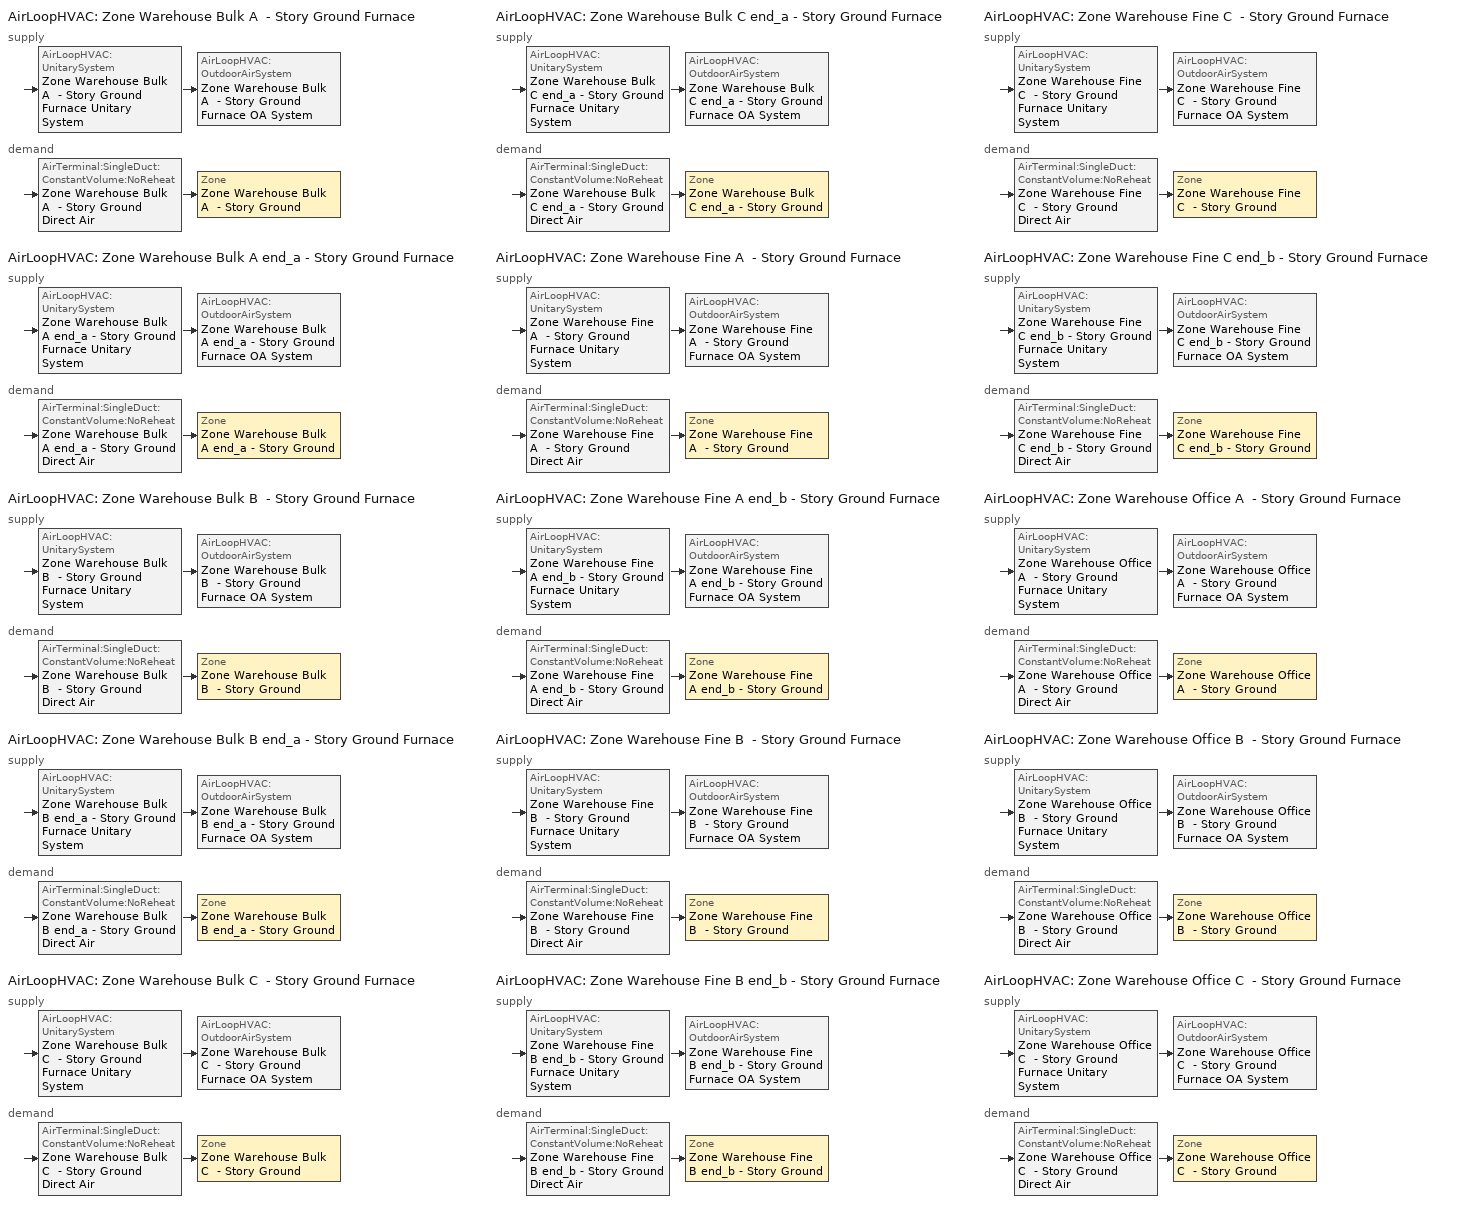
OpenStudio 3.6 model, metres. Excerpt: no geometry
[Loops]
AirLoopHVAC 'Zone Warehouse Bulk A  - Story Ground Furnace'
 supply: AirLoopHVAC:UnitarySystem 'Zone Warehouse Bulk A  - Story Ground Furnace Unitary System' > AirLoopHVAC:OutdoorAirSystem 'Zone Warehouse Bulk A  - Story Ground Furnace OA System'
 demand: AirTerminal:SingleDuct:ConstantVolume:NoReheat 'Zone Warehouse Bulk A  - Story Ground Direct Air' > Zone 'Zone Warehouse Bulk A  - Story Ground'
AirLoopHVAC 'Zone Warehouse Bulk A end_a - Story Ground Furnace'
 supply: AirLoopHVAC:UnitarySystem 'Zone Warehouse Bulk A end_a - Story Ground Furnace Unitary System' > AirLoopHVAC:OutdoorAirSystem 'Zone Warehouse Bulk A end_a - Story Ground Furnace OA System'
 demand: AirTerminal:SingleDuct:ConstantVolume:NoReheat 'Zone Warehouse Bulk A end_a - Story Ground Direct Air' > Zone 'Zone Warehouse Bulk A end_a - Story Ground'
AirLoopHVAC 'Zone Warehouse Bulk B  - Story Ground Furnace'
 supply: AirLoopHVAC:UnitarySystem 'Zone Warehouse Bulk B  - Story Ground Furnace Unitary System' > AirLoopHVAC:OutdoorAirSystem 'Zone Warehouse Bulk B  - Story Ground Furnace OA System'
 demand: AirTerminal:SingleDuct:ConstantVolume:NoReheat 'Zone Warehouse Bulk B  - Story Ground Direct Air' > Zone 'Zone Warehouse Bulk B  - Story Ground'
AirLoopHVAC 'Zone Warehouse Bulk B end_a - Story Ground Furnace'
 supply: AirLoopHVAC:UnitarySystem 'Zone Warehouse Bulk B end_a - Story Ground Furnace Unitary System' > AirLoopHVAC:OutdoorAirSystem 'Zone Warehouse Bulk B end_a - Story Ground Furnace OA System'
 demand: AirTerminal:SingleDuct:ConstantVolume:NoReheat 'Zone Warehouse Bulk B end_a - Story Ground Direct Air' > Zone 'Zone Warehouse Bulk B end_a - Story Ground'
AirLoopHVAC 'Zone Warehouse Bulk C  - Story Ground Furnace'
 supply: AirLoopHVAC:UnitarySystem 'Zone Warehouse Bulk C  - Story Ground Furnace Unitary System' > AirLoopHVAC:OutdoorAirSystem 'Zone Warehouse Bulk C  - Story Ground Furnace OA System'
 demand: AirTerminal:SingleDuct:ConstantVolume:NoReheat 'Zone Warehouse Bulk C  - Story Ground Direct Air' > Zone 'Zone Warehouse Bulk C  - Story Ground'
AirLoopHVAC 'Zone Warehouse Bulk C end_a - Story Ground Furnace'
 supply: AirLoopHVAC:UnitarySystem 'Zone Warehouse Bulk C end_a - Story Ground Furnace Unitary System' > AirLoopHVAC:OutdoorAirSystem 'Zone Warehouse Bulk C end_a - Story Ground Furnace OA System'
 demand: AirTerminal:SingleDuct:ConstantVolume:NoReheat 'Zone Warehouse Bulk C end_a - Story Ground Direct Air' > Zone 'Zone Warehouse Bulk C end_a - Story Ground'
AirLoopHVAC 'Zone Warehouse Fine A  - Story Ground Furnace'
 supply: AirLoopHVAC:UnitarySystem 'Zone Warehouse Fine A  - Story Ground Furnace Unitary System' > AirLoopHVAC:OutdoorAirSystem 'Zone Warehouse Fine A  - Story Ground Furnace OA System'
 demand: AirTerminal:SingleDuct:ConstantVolume:NoReheat 'Zone Warehouse Fine A  - Story Ground Direct Air' > Zone 'Zone Warehouse Fine A  - Story Ground'
AirLoopHVAC 'Zone Warehouse Fine A end_b - Story Ground Furnace'
 supply: AirLoopHVAC:UnitarySystem 'Zone Warehouse Fine A end_b - Story Ground Furnace Unitary System' > AirLoopHVAC:OutdoorAirSystem 'Zone Warehouse Fine A end_b - Story Ground Furnace OA System'
 demand: AirTerminal:SingleDuct:ConstantVolume:NoReheat 'Zone Warehouse Fine A end_b - Story Ground Direct Air' > Zone 'Zone Warehouse Fine A end_b - Story Ground'
AirLoopHVAC 'Zone Warehouse Fine B  - Story Ground Furnace'
 supply: AirLoopHVAC:UnitarySystem 'Zone Warehouse Fine B  - Story Ground Furnace Unitary System' > AirLoopHVAC:OutdoorAirSystem 'Zone Warehouse Fine B  - Story Ground Furnace OA System'
 demand: AirTerminal:SingleDuct:ConstantVolume:NoReheat 'Zone Warehouse Fine B  - Story Ground Direct Air' > Zone 'Zone Warehouse Fine B  - Story Ground'
AirLoopHVAC 'Zone Warehouse Fine B end_b - Story Ground Furnace'
 supply: AirLoopHVAC:UnitarySystem 'Zone Warehouse Fine B end_b - Story Ground Furnace Unitary System' > AirLoopHVAC:OutdoorAirSystem 'Zone Warehouse Fine B end_b - Story Ground Furnace OA System'
 demand: AirTerminal:SingleDuct:ConstantVolume:NoReheat 'Zone Warehouse Fine B end_b - Story Ground Direct Air' > Zone 'Zone Warehouse Fine B end_b - Story Ground'
AirLoopHVAC 'Zone Warehouse Fine C  - Story Ground Furnace'
 supply: AirLoopHVAC:UnitarySystem 'Zone Warehouse Fine C  - Story Ground Furnace Unitary System' > AirLoopHVAC:OutdoorAirSystem 'Zone Warehouse Fine C  - Story Ground Furnace OA System'
 demand: AirTerminal:SingleDuct:ConstantVolume:NoReheat 'Zone Warehouse Fine C  - Story Ground Direct Air' > Zone 'Zone Warehouse Fine C  - Story Ground'
AirLoopHVAC 'Zone Warehouse Fine C end_b - Story Ground Furnace'
 supply: AirLoopHVAC:UnitarySystem 'Zone Warehouse Fine C end_b - Story Ground Furnace Unitary System' > AirLoopHVAC:OutdoorAirSystem 'Zone Warehouse Fine C end_b - Story Ground Furnace OA System'
 demand: AirTerminal:SingleDuct:ConstantVolume:NoReheat 'Zone Warehouse Fine C end_b - Story Ground Direct Air' > Zone 'Zone Warehouse Fine C end_b - Story Ground'
AirLoopHVAC 'Zone Warehouse Office A  - Story Ground Furnace'
 supply: AirLoopHVAC:UnitarySystem 'Zone Warehouse Office A  - Story Ground Furnace Unitary System' > AirLoopHVAC:OutdoorAirSystem 'Zone Warehouse Office A  - Story Ground Furnace OA System'
 demand: AirTerminal:SingleDuct:ConstantVolume:NoReheat 'Zone Warehouse Office A  - Story Ground Direct Air' > Zone 'Zone Warehouse Office A  - Story Ground'
AirLoopHVAC 'Zone Warehouse Office B  - Story Ground Furnace'
 supply: AirLoopHVAC:UnitarySystem 'Zone Warehouse Office B  - Story Ground Furnace Unitary System' > AirLoopHVAC:OutdoorAirSystem 'Zone Warehouse Office B  - Story Ground Furnace OA System'
 demand: AirTerminal:SingleDuct:ConstantVolume:NoReheat 'Zone Warehouse Office B  - Story Ground Direct Air' > Zone 'Zone Warehouse Office B  - Story Ground'
AirLoopHVAC 'Zone Warehouse Office C  - Story Ground Furnace'
 supply: AirLoopHVAC:UnitarySystem 'Zone Warehouse Office C  - Story Ground Furnace Unitary System' > AirLoopHVAC:OutdoorAirSystem 'Zone Warehouse Office C  - Story Ground Furnace OA System'
 demand: AirTerminal:SingleDuct:ConstantVolume:NoReheat 'Zone Warehouse Office C  - Story Ground Direct Air' > Zone 'Zone Warehouse Office C  - Story Ground'
[SizingPeriod:DesignDay] Barometric Pressure {Pa}=99051; Sky Clearness=0; Rain Indicator=No; Snow Indicator=No; Day of Month=21; Daylight Saving Time Indicator=No; Humidity Condition Type=Wetbulb; Dry-Bulb Temperature Range Modifier Type=DefaultMultipliers
Name | Maximum Dry-Bulb Temperature {C} | Daily Dry-Bulb Temperature Range {deltaC} | Wind Speed {m/s} | Wind Direction {deg} | Month | Day Type | Wetbulb or DewPoint at Maximum Dry-Bulb {C} | Solar Model Indicator | ASHRAE Clear Sky Optical Depth for Beam Irradiance | ASHRAE Clear Sky Optical Depth for Diffuse Irradiance
Detroit City Ann Htg 99% Condns DB 1 | -12.5 | 0 | 4.2 | 310 | 1 | WinterDesignDay | -12.5 | ASHRAEClearSky
Detroit City Ann Htg 99.6% Condns DB 1 | -14.9 | 0 | 4.2 | 310 | 1 | WinterDesignDay | -14.9 | ASHRAEClearSky
Detroit City Ann Htg Wind 99% Condns WS=>MCDB 1 | 0 | 0 | 9.3 | 310 | 1 | WinterDesignDay | 0 | ASHRAEClearSky
Detroit City April .4% Condns DB=>MCWB 1 | 27.8 | 10 | 5 | 240 | 4 | SummerDesignDay | 17.6 | ASHRAETau | 0.371 | 2.305
Detroit City April .4% Condns WB=>MCDB 1 | 25.4 | 10 | 5 | 240 | 4 | SummerDesignDay | 19 | ASHRAETau | 0.371 | 2.305
Detroit City August .4% Condns DB=>MCWB 1 | 33.8 | 9.1 | 5 | 240 | 8 | SummerDesignDay | 24.6 | ASHRAETau | 0.414 | 2.242
Detroit City August .4% Condns WB=>MCDB 1 | 32 | 9.1 | 5 | 240 | 8 | SummerDesignDay | 26.2 | ASHRAETau | 0.414 | 2.242
Detroit City December .4% Condns DB=>MCWB 1 | 15.1 | 5.8 | 5 | 240 | 12 | SummerDesignDay | 12.5 | ASHRAETau | 0.29 | 2.563
Detroit City December .4% Condns WB=>MCDB 1 | 14.4 | 5.8 | 5 | 240 | 12 | SummerDesignDay | 12.8 | ASHRAETau | 0.29 | 2.563
Detroit City February .4% Condns DB=>MCWB 1 | 13.9 | 7 | 5 | 240 | 2 | SummerDesignDay | 9.8 | ASHRAETau | 0.313 | 2.385
Detroit City February .4% Condns WB=>MCDB 1 | 12.8 | 7 | 5 | 240 | 2 | SummerDesignDay | 11.1 | ASHRAETau | 0.313 | 2.385
Detroit City January .4% Condns DB=>MCWB 1 | 13.8 | 6.4 | 5 | 240 | 1 | SummerDesignDay | 11.1 | ASHRAETau | 0.295 | 2.438
Detroit City January .4% Condns WB=>MCDB 1 | 13.1 | 6.4 | 5 | 240 | 1 | SummerDesignDay | 12 | ASHRAETau | 0.295 | 2.438
Detroit City July .4% Condns DB=>MCWB 1 | 35.1 | 9.7 | 5 | 240 | 7 | SummerDesignDay | 24.4 | ASHRAETau | 0.406 | 2.227
Detroit City July .4% Condns WB=>MCDB 1 | 32.9 | 9.7 | 5 | 240 | 7 | SummerDesignDay | 26.3 | ASHRAETau | 0.406 | 2.227
Detroit City June .4% Condns DB=>MCWB 1 | 33.8 | 10.1 | 5 | 240 | 6 | SummerDesignDay | 23 | ASHRAETau | 0.398 | 2.221
Detroit City June .4% Condns WB=>MCDB 1 | 31.8 | 10.1 | 5 | 240 | 6 | SummerDesignDay | 24.5 | ASHRAETau | 0.398 | 2.221
Detroit City March .4% Condns DB=>MCWB 1 | 23.1 | 8.8 | 5 | 240 | 3 | SummerDesignDay | 15.4 | ASHRAETau | 0.335 | 2.413
Detroit City March .4% Condns WB=>MCDB 1 | 22 | 8.8 | 5 | 240 | 3 | SummerDesignDay | 16.8 | ASHRAETau | 0.335 | 2.413
Detroit City May .4% Condns DB=>MCWB 1 | 31.5 | 10.4 | 5 | 240 | 5 | SummerDesignDay | 20.4 | ASHRAETau | 0.381 | 2.247
Detroit City May .4% Condns WB=>MCDB 1 | 28.3 | 10.4 | 5 | 240 | 5 | SummerDesignDay | 23.1 | ASHRAETau | 0.381 | 2.247
Detroit City November .4% Condns DB=>MCWB 1 | 20.1 | 6.9 | 5 | 240 | 11 | SummerDesignDay | 14 | ASHRAETau | 0.318 | 2.569
Detroit City November .4% Condns WB=>MCDB 1 | 18 | 6.9 | 5 | 240 | 11 | SummerDesignDay | 15.5 | ASHRAETau | 0.318 | 2.569
Detroit City October .4% Condns DB=>MCWB 1 | 27.3 | 8.7 | 5 | 240 | 10 | SummerDesignDay | 19.7 | ASHRAETau | 0.343 | 2.484
Detroit City October .4% Condns WB=>MCDB 1 | 25.5 | 8.7 | 5 | 240 | 10 | SummerDesignDay | 20.6 | ASHRAETau | 0.343 | 2.484
Detroit City September .4% Condns DB=>MCWB 1 | 31.3 | 9.5 | 5 | 240 | 9 | SummerDesignDay | 21.1 | ASHRAETau | 0.388 | 2.334
Detroit City September .4% Condns WB=>MCDB 1 | 28.2 | 9.5 | 5 | 240 | 9 | SummerDesignDay | 23.4 | ASHRAETau | 0.388 | 2.334
[Sizing:Zone] Zone Cooling Design Supply Air Temperature Input Method=SupplyAirTemperature; Zone Cooling Design Supply Air Temperature {C}=14; Zone Cooling Design Supply Air Temperature Difference {deltaC}=11.11; Zone Heating Design Supply Air Temperature Input Method=SupplyAirTemperature; Zone Heating Design Supply Air Temperature {C}=40; Zone Heating Design Supply Air Temperature Difference {deltaC}=11.11; Zone Cooling Design Supply Air Humidity Ratio {kg-H2O/kg-air}=0.0085; Zone Heating Design Supply Air Humidity Ratio {kg-H2O/kg-air}=0.008; Cooling Design Air Flow Method=DesignDay; Heating Design Air Flow Method=DesignDay; Account for Dedicated Outdoor Air System=No; Dedicated Outdoor Air System Control Strategy=NeutralSupplyAir; Dedicated Outdoor Air Low Setpoint Temperature for Design {C}=autosize; Dedicated Outdoor Air High Setpoint Temperature for Design {C}=autosize; Zone Load Sizing Method=Sensible Load Only No Latent Load; Zone Latent Cooling Design Supply Air Humidity Ratio Input Method=HumidityRatioDifference; Zone Cooling Design Supply Air Humidity Ratio Difference {kgWater/kgDryAir}=0.005; Zone Latent Heating Design Supply Air Humidity Ratio Input Method=HumidityRatioDifference; Zone Humidification Design Supply Air Humidity Ratio Difference {kgWater/kgDryAir}=0.005
Zone Warehouse Bulk A end_a - Story Ground; Zone Warehouse Bulk B end_a - Story Ground; Zone Warehouse Bulk C end_a - Story Ground; Zone Warehouse Bulk A  - Story Ground; Zone Warehouse Bulk B  - Story Ground; Zone Warehouse Bulk C  - Story Ground; Zone Warehouse Office A  - Story Ground; Zone Warehouse Office B  - Story Ground; Zone Warehouse Office C  - Story Ground; Zone Warehouse Fine A  - Story Ground; Zone Warehouse Fine B  - Story Ground; Zone Warehouse Fine C  - Story Ground; Zone Warehouse Fine A end_b - Story Ground; Zone Warehouse Fine B end_b - Story Ground; Zone Warehouse Fine C end_b - Story Ground
[Zone equipment]
Zone Warehouse Bulk A end_a - Story Ground: Zone Warehouse Bulk A end_a - Story Ground Direct Air
Zone Warehouse Bulk B end_a - Story Ground: Zone Warehouse Bulk B end_a - Story Ground Direct Air
Zone Warehouse Bulk C end_a - Story Ground: Zone Warehouse Bulk C end_a - Story Ground Direct Air
Zone Warehouse Bulk A  - Story Ground: Zone Warehouse Bulk A  - Story Ground Direct Air
Zone Warehouse Bulk B  - Story Ground: Zone Warehouse Bulk B  - Story Ground Direct Air
Zone Warehouse Bulk C  - Story Ground: Zone Warehouse Bulk C  - Story Ground Direct Air
Zone Warehouse Office A  - Story Ground: Zone Warehouse Office A  - Story Ground Direct Air
Zone Warehouse Office B  - Story Ground: Zone Warehouse Office B  - Story Ground Direct Air
Zone Warehouse Office C  - Story Ground: Zone Warehouse Office C  - Story Ground Direct Air
Zone Warehouse Fine A  - Story Ground: Zone Warehouse Fine A  - Story Ground Direct Air
Zone Warehouse Fine B  - Story Ground: Zone Warehouse Fine B  - Story Ground Direct Air
Zone Warehouse Fine C  - Story Ground: Zone Warehouse Fine C  - Story Ground Direct Air
Zone Warehouse Fine A end_b - Story Ground: Zone Warehouse Fine A end_b - Story Ground Direct Air
Zone Warehouse Fine B end_b - Story Ground: Zone Warehouse Fine B end_b - Story Ground Direct Air
Zone Warehouse Fine C end_b - Story Ground: Zone Warehouse Fine C end_b - Story Ground Direct Air
[AirLoopHVAC] Design Supply Air Flow Rate {m3/s}=AutoSize; Design Return Air Flow Fraction of Supply Air Flow=1
Name | Availability Schedule
Zone Warehouse Bulk A  - Story Ground Furnace | Zone Warehouse Bulk A  - Story Ground Furnace Occ Sch
Zone Warehouse Bulk A end_a - Story Ground Furnace | Zone Warehouse Bulk A end_a - Story Ground Furnace Occ Sch
Zone Warehouse Bulk B  - Story Ground Furnace | Zone Warehouse Bulk B  - Story Ground Furnace Occ Sch
Zone Warehouse Bulk B end_a - Story Ground Furnace | Zone Warehouse Bulk B end_a - Story Ground Furnace Occ Sch
Zone Warehouse Bulk C  - Story Ground Furnace | Zone Warehouse Bulk C  - Story Ground Furnace Occ Sch
Zone Warehouse Bulk C end_a - Story Ground Furnace | Zone Warehouse Bulk C end_a - Story Ground Furnace Occ Sch
Zone Warehouse Fine A  - Story Ground Furnace | Zone Warehouse Fine A  - Story Ground Furnace Occ Sch
Zone Warehouse Fine A end_b - Story Ground Furnace | Zone Warehouse Fine A end_b - Story Ground Furnace Occ Sch
Zone Warehouse Fine B  - Story Ground Furnace | Zone Warehouse Fine B  - Story Ground Furnace Occ Sch
Zone Warehouse Fine B end_b - Story Ground Furnace | Zone Warehouse Fine B end_b - Story Ground Furnace Occ Sch
Zone Warehouse Fine C  - Story Ground Furnace | Zone Warehouse Fine C  - Story Ground Furnace Occ Sch
Zone Warehouse Fine C end_b - Story Ground Furnace | Zone Warehouse Fine C end_b - Story Ground Furnace Occ Sch
Zone Warehouse Office A  - Story Ground Furnace | Zone Warehouse Office A  - Story Ground Furnace Occ Sch
Zone Warehouse Office B  - Story Ground Furnace | Zone Warehouse Office B  - Story Ground Furnace Occ Sch
Zone Warehouse Office C  - Story Ground Furnace | Zone Warehouse Office C  - Story Ground Furnace Occ Sch
[Sizing:System] Type of Load to Size On=Sensible; Design Outdoor Air Flow Rate {m3/s}=Autosize; Central Heating Maximum System Air Flow Ratio=0.3; Preheat Design Temperature {C}=7.22222; Preheat Design Humidity Ratio {kg-H2O/kg-Air}=0.008; Precool Design Temperature {C}=12.7778; Precool Design Humidity Ratio {kg-H2O/kg-Air}=0.008; Central Cooling Design Supply Air Temperature {C}=12.7778; Central Heating Design Supply Air Temperature {C}=50; Sizing Option=NonCoincident; 100% Outdoor Air in Cooling=Yes; 100% Outdoor Air in Heating=Yes; Central Cooling Design Supply Air Humidity Ratio {kg-H2O/kg-Air}=0.0085; Central Heating Design Supply Air Humidity Ratio {kg-H2O/kg-Air}=0.008; Cooling Design Air Flow Method=DesignDay; Cooling Design Air Flow Rate {m3/s}=0; Heating Design Air Flow Method=DesignDay; Heating Design Air Flow Rate {m3/s}=0; System Outdoor Air Method=ZoneSum; Zone Maximum Outdoor Air Fraction=1; Cooling Supply Air Flow Rate Per Floor Area {m3/s-m2}=0.00996765; Cooling Fraction of Autosized Cooling Supply Air Flow Rate=1; Cooling Supply Air Flow Rate Per Unit Cooling Capacity {m3/s-W}=3.94755e-05; Heating Supply Air Flow Rate Per Floor Area {m3/s-m2}=0.00996765; Heating Fraction of Autosized Heating Supply Air Flow Rate=1; Heating Fraction of Autosized Cooling Supply Air Flow Rate=1; Heating Supply Air Flow Rate Per Unit Heating Capacity {m3/s-W}=3.15882e-05; Cooling Design Capacity Method=CoolingDesignCapacity; Cooling Design Capacity {W}=autosize; Cooling Design Capacity Per Floor Area {W/m2}=234.7; Fraction of Autosized Cooling Design Capacity=1; Heating Design Capacity Method=HeatingDesignCapacity; Heating Design Capacity {W}=autosize; Heating Design Capacity Per Floor Area {W/m2}=157; Fraction of Autosized Heating Design Capacity=1; Central Cooling Capacity Control Method=OnOff
Zone Warehouse Bulk A  - Story Ground Furnace; Zone Warehouse Bulk A end_a - Story Ground Furnace; Zone Warehouse Bulk B  - Story Ground Furnace; Zone Warehouse Bulk B end_a - Story Ground Furnace; Zone Warehouse Bulk C  - Story Ground Furnace; Zone Warehouse Bulk C end_a - Story Ground Furnace; Zone Warehouse Fine A  - Story Ground Furnace; Zone Warehouse Fine A end_b - Story Ground Furnace; Zone Warehouse Fine B  - Story Ground Furnace; Zone Warehouse Fine B end_b - Story Ground Furnace; Zone Warehouse Fine C  - Story Ground Furnace; Zone Warehouse Fine C end_b - Story Ground Furnace; Zone Warehouse Office A  - Story Ground Furnace; Zone Warehouse Office B  - Story Ground Furnace; Zone Warehouse Office C  - Story Ground Furnace
[Coil:Heating:Gas] Availability Schedule=Always On Discrete; Gas Burner Efficiency=0.78; Nominal Capacity {W}=AutoSize; Parasitic Electric Load {W}=0; Parasitic Gas Load {W}=0
Zone Warehouse Bulk A  - Story Ground Furnace Heating Coil; Zone Warehouse Bulk A end_a - Story Ground Furnace Heating Coil; Zone Warehouse Bulk B  - Story Ground Furnace Heating Coil; Zone Warehouse Bulk B end_a - Story Ground Furnace Heating Coil; Zone Warehouse Bulk C  - Story Ground Furnace Heating Coil; Zone Warehouse Bulk C end_a - Story Ground Furnace Heating Coil; Zone Warehouse Fine A  - Story Ground Furnace Heating Coil; Zone Warehouse Fine A end_b - Story Ground Furnace Heating Coil; Zone Warehouse Fine B  - Story Ground Furnace Heating Coil; Zone Warehouse Fine B end_b - Story Ground Furnace Heating Coil; Zone Warehouse Fine C  - Story Ground Furnace Heating Coil; Zone Warehouse Fine C end_b - Story Ground Furnace Heating Coil; Zone Warehouse Office A  - Story Ground Furnace Heating Coil; Zone Warehouse Office B  - Story Ground Furnace Heating Coil; Zone Warehouse Office C  - Story Ground Furnace Heating Coil
[Fan:OnOff] Availability Schedule=Always On Discrete; Fan Total Efficiency=0.53625; Pressure Rise {Pa}=622.722; Maximum Flow Rate {m3/s}=autosize; Motor Efficiency=0.825; Motor In Airstream Fraction=1
Name | Fan Power Ratio Function of Speed Ratio Curve | Fan Efficiency Ratio Function of Speed Ratio Curve
Zone Warehouse Bulk A  - Story Ground Furnace Supply Fan | Fan On Off Power Curve | Fan On Off Efficiency Curve
Zone Warehouse Bulk A end_a - Story Ground Furnace Supply Fan | Fan On Off Power Curve 1 | Fan On Off Efficiency Curve 1
Zone Warehouse Bulk B  - Story Ground Furnace Supply Fan | Fan On Off Power Curve 2 | Fan On Off Efficiency Curve 2
Zone Warehouse Bulk B end_a - Story Ground Furnace Supply Fan | Fan On Off Power Curve 3 | Fan On Off Efficiency Curve 3
Zone Warehouse Bulk C  - Story Ground Furnace Supply Fan | Fan On Off Power Curve 4 | Fan On Off Efficiency Curve 4
Zone Warehouse Bulk C end_a - Story Ground Furnace Supply Fan | Fan On Off Power Curve 5 | Fan On Off Efficiency Curve 5
Zone Warehouse Fine A  - Story Ground Furnace Supply Fan | Fan On Off Power Curve 6 | Fan On Off Efficiency Curve 6
Zone Warehouse Fine A end_b - Story Ground Furnace Supply Fan | Fan On Off Power Curve 7 | Fan On Off Efficiency Curve 7
Zone Warehouse Fine B  - Story Ground Furnace Supply Fan | Fan On Off Power Curve 8 | Fan On Off Efficiency Curve 8
Zone Warehouse Fine B end_b - Story Ground Furnace Supply Fan | Fan On Off Power Curve 9 | Fan On Off Efficiency Curve 9
Zone Warehouse Fine C  - Story Ground Furnace Supply Fan | Fan On Off Power Curve 10 | Fan On Off Efficiency Curve 10
Zone Warehouse Fine C end_b - Story Ground Furnace Supply Fan | Fan On Off Power Curve 11 | Fan On Off Efficiency Curve 11
Zone Warehouse Office A  - Story Ground Furnace Supply Fan | Fan On Off Power Curve 12 | Fan On Off Efficiency Curve 12
Zone Warehouse Office B  - Story Ground Furnace Supply Fan | Fan On Off Power Curve 13 | Fan On Off Efficiency Curve 13
Zone Warehouse Office C  - Story Ground Furnace Supply Fan | Fan On Off Power Curve 14 | Fan On Off Efficiency Curve 14
[Controller:OutdoorAir] Minimum Outdoor Air Flow Rate {m3/s}=autosize; Maximum Outdoor Air Flow Rate {m3/s}=Autosize; Economizer Control Type=NoEconomizer; Economizer Control Action Type=ModulateFlow; Economizer Maximum Limit Dry-Bulb Temperature {C}=28; Economizer Maximum Limit Enthalpy {J/kg}=64000; Lockout Type=LockoutWithCompressor; Minimum Limit Type=FixedMinimum; Minimum Outdoor Air Schedule=Always On Discrete; High Humidity Control=No; Heat Recovery Bypass Control Type=BypassWhenWithinEconomizerLimits
Name | Controller Mechanical Ventilation
Zone Warehouse Bulk A  - Story Ground Furnace OA Controller | Controller Mechanical Ventilation 1
Zone Warehouse Bulk A end_a - Story Ground Furnace OA Controller | Controller Mechanical Ventilation 2
Zone Warehouse Bulk B  - Story Ground Furnace OA Controller | Controller Mechanical Ventilation 3
Zone Warehouse Bulk B end_a - Story Ground Furnace OA Controller | Controller Mechanical Ventilation 4
Zone Warehouse Bulk C  - Story Ground Furnace OA Controller | Controller Mechanical Ventilation 5
Zone Warehouse Bulk C end_a - Story Ground Furnace OA Controller | Controller Mechanical Ventilation 6
Zone Warehouse Fine A  - Story Ground Furnace OA Controller | Controller Mechanical Ventilation 7
Zone Warehouse Fine A end_b - Story Ground Furnace OA Controller | Controller Mechanical Ventilation 8
Zone Warehouse Fine B  - Story Ground Furnace OA Controller | Controller Mechanical Ventilation 9
Zone Warehouse Fine B end_b - Story Ground Furnace OA Controller | Controller Mechanical Ventilation 10
Zone Warehouse Fine C  - Story Ground Furnace OA Controller | Controller Mechanical Ventilation 11
Zone Warehouse Fine C end_b - Story Ground Furnace OA Controller | Controller Mechanical Ventilation 12
Zone Warehouse Office A  - Story Ground Furnace OA Controller | Controller Mechanical Ventilation 13
Zone Warehouse Office B  - Story Ground Furnace OA Controller | Controller Mechanical Ventilation 14
Zone Warehouse Office C  - Story Ground Furnace OA Controller | Controller Mechanical Ventilation 15
[Controller:MechanicalVentilation] Availability Schedule=Always On Discrete; System Outdoor Air Method=ZoneSum
Controller Mechanical Ventilation 1; Controller Mechanical Ventilation 2; Controller Mechanical Ventilation 3; Controller Mechanical Ventilation 4; Controller Mechanical Ventilation 5; Controller Mechanical Ventilation 6; Controller Mechanical Ventilation 7; Controller Mechanical Ventilation 8; Controller Mechanical Ventilation 9; Controller Mechanical Ventilation 10; Controller Mechanical Ventilation 11; Controller Mechanical Ventilation 12; Controller Mechanical Ventilation 13; Controller Mechanical Ventilation 14; Controller Mechanical Ventilation 15
[AirLoopHVAC:OutdoorAirSystem]
Name | Controller
Zone Warehouse Bulk A  - Story Ground Furnace OA System | Zone Warehouse Bulk A  - Story Ground Furnace OA Controller
Zone Warehouse Bulk A end_a - Story Ground Furnace OA System | Zone Warehouse Bulk A end_a - Story Ground Furnace OA Controller
Zone Warehouse Bulk B  - Story Ground Furnace OA System | Zone Warehouse Bulk B  - Story Ground Furnace OA Controller
Zone Warehouse Bulk B end_a - Story Ground Furnace OA System | Zone Warehouse Bulk B end_a - Story Ground Furnace OA Controller
Zone Warehouse Bulk C  - Story Ground Furnace OA System | Zone Warehouse Bulk C  - Story Ground Furnace OA Controller
Zone Warehouse Bulk C end_a - Story Ground Furnace OA System | Zone Warehouse Bulk C end_a - Story Ground Furnace OA Controller
Zone Warehouse Fine A  - Story Ground Furnace OA System | Zone Warehouse Fine A  - Story Ground Furnace OA Controller
Zone Warehouse Fine A end_b - Story Ground Furnace OA System | Zone Warehouse Fine A end_b - Story Ground Furnace OA Controller
Zone Warehouse Fine B  - Story Ground Furnace OA System | Zone Warehouse Fine B  - Story Ground Furnace OA Controller
Zone Warehouse Fine B end_b - Story Ground Furnace OA System | Zone Warehouse Fine B end_b - Story Ground Furnace OA Controller
Zone Warehouse Fine C  - Story Ground Furnace OA System | Zone Warehouse Fine C  - Story Ground Furnace OA Controller
Zone Warehouse Fine C end_b - Story Ground Furnace OA System | Zone Warehouse Fine C end_b - Story Ground Furnace OA Controller
Zone Warehouse Office A  - Story Ground Furnace OA System | Zone Warehouse Office A  - Story Ground Furnace OA Controller
Zone Warehouse Office B  - Story Ground Furnace OA System | Zone Warehouse Office B  - Story Ground Furnace OA Controller
Zone Warehouse Office C  - Story Ground Furnace OA System | Zone Warehouse Office C  - Story Ground Furnace OA Controller
[AirLoopHVAC:UnitarySystem] Control Type=Load; Dehumidification Control Type=None; Availability Schedule=Always On Discrete; Fan Placement=BlowThrough; Supply Air Fan Operating Mode Schedule=Always Off Discrete; DX Heating Coil Sizing Ratio=1; Use DOAS DX Cooling Coil=No; DOAS DX Cooling Coil Leaving Minimum Air Temperature {C}=2; Latent Load Control=SensibleOnlyLoadControl; Supply Air Flow Rate During Cooling Operation {m3/s}=0; Supply Air Flow Rate During Heating Operation {m3/s}=autosize; Supply Air Flow Rate When No Cooling or Heating is Required {m3/s}=autosize; Maximum Supply Air Temperature {C}=50; Maximum Outdoor Dry-Bulb Temperature for Supplemental Heater Operation {C}=21; Maximum Cycling Rate {cycles/hr}=2.5; Heat Pump Time Constant {s}=60; Fraction of On-Cycle Power Use=0.01; Heat Pump Fan Delay Time {s}=60; Ancilliary On-Cycle Electric Power {W}=0; Ancilliary Off-Cycle Electric Power {W}=0
Name | Controlling Zone or Thermostat Location | Supply Fan | Heating Coil
Zone Warehouse Bulk A  - Story Ground Furnace Unitary System | Zone Warehouse Bulk A  - Story Ground | Zone Warehouse Bulk A  - Story Ground Furnace Supply Fan | Zone Warehouse Bulk A  - Story Ground Furnace Heating Coil
Zone Warehouse Bulk A end_a - Story Ground Furnace Unitary System | Zone Warehouse Bulk A end_a - Story Ground | Zone Warehouse Bulk A end_a - Story Ground Furnace Supply Fan | Zone Warehouse Bulk A end_a - Story Ground Furnace Heating Coil
Zone Warehouse Bulk B  - Story Ground Furnace Unitary System | Zone Warehouse Bulk B  - Story Ground | Zone Warehouse Bulk B  - Story Ground Furnace Supply Fan | Zone Warehouse Bulk B  - Story Ground Furnace Heating Coil
Zone Warehouse Bulk B end_a - Story Ground Furnace Unitary System | Zone Warehouse Bulk B end_a - Story Ground | Zone Warehouse Bulk B end_a - Story Ground Furnace Supply Fan | Zone Warehouse Bulk B end_a - Story Ground Furnace Heating Coil
Zone Warehouse Bulk C  - Story Ground Furnace Unitary System | Zone Warehouse Bulk C  - Story Ground | Zone Warehouse Bulk C  - Story Ground Furnace Supply Fan | Zone Warehouse Bulk C  - Story Ground Furnace Heating Coil
Zone Warehouse Bulk C end_a - Story Ground Furnace Unitary System | Zone Warehouse Bulk C end_a - Story Ground | Zone Warehouse Bulk C end_a - Story Ground Furnace Supply Fan | Zone Warehouse Bulk C end_a - Story Ground Furnace Heating Coil
Zone Warehouse Fine A  - Story Ground Furnace Unitary System | Zone Warehouse Fine A  - Story Ground | Zone Warehouse Fine A  - Story Ground Furnace Supply Fan | Zone Warehouse Fine A  - Story Ground Furnace Heating Coil
Zone Warehouse Fine A end_b - Story Ground Furnace Unitary System | Zone Warehouse Fine A end_b - Story Ground | Zone Warehouse Fine A end_b - Story Ground Furnace Supply Fan | Zone Warehouse Fine A end_b - Story Ground Furnace Heating Coil
Zone Warehouse Fine B  - Story Ground Furnace Unitary System | Zone Warehouse Fine B  - Story Ground | Zone Warehouse Fine B  - Story Ground Furnace Supply Fan | Zone Warehouse Fine B  - Story Ground Furnace Heating Coil
Zone Warehouse Fine B end_b - Story Ground Furnace Unitary System | Zone Warehouse Fine B end_b - Story Ground | Zone Warehouse Fine B end_b - Story Ground Furnace Supply Fan | Zone Warehouse Fine B end_b - Story Ground Furnace Heating Coil
Zone Warehouse Fine C  - Story Ground Furnace Unitary System | Zone Warehouse Fine C  - Story Ground | Zone Warehouse Fine C  - Story Ground Furnace Supply Fan | Zone Warehouse Fine C  - Story Ground Furnace Heating Coil
Zone Warehouse Fine C end_b - Story Ground Furnace Unitary System | Zone Warehouse Fine C end_b - Story Ground | Zone Warehouse Fine C end_b - Story Ground Furnace Supply Fan | Zone Warehouse Fine C end_b - Story Ground Furnace Heating Coil
Zone Warehouse Office A  - Story Ground Furnace Unitary System | Zone Warehouse Office A  - Story Ground | Zone Warehouse Office A  - Story Ground Furnace Supply Fan | Zone Warehouse Office A  - Story Ground Furnace Heating Coil
Zone Warehouse Office B  - Story Ground Furnace Unitary System | Zone Warehouse Office B  - Story Ground | Zone Warehouse Office B  - Story Ground Furnace Supply Fan | Zone Warehouse Office B  - Story Ground Furnace Heating Coil
Zone Warehouse Office C  - Story Ground Furnace Unitary System | Zone Warehouse Office C  - Story Ground | Zone Warehouse Office C  - Story Ground Furnace Supply Fan | Zone Warehouse Office C  - Story Ground Furnace Heating Coil
[AirTerminal:SingleDuct:ConstantVolume:NoReheat] Availability Schedule=Always On Discrete; Maximum Air Flow Rate {m3/s}=AutoSize
Zone Warehouse Bulk A  - Story Ground Direct Air; Zone Warehouse Bulk A end_a - Story Ground Direct Air; Zone Warehouse Bulk B  - Story Ground Direct Air; Zone Warehouse Bulk B end_a - Story Ground Direct Air; Zone Warehouse Bulk C  - Story Ground Direct Air; Zone Warehouse Bulk C end_a - Story Ground Direct Air; Zone Warehouse Fine A  - Story Ground Direct Air; Zone Warehouse Fine A end_b - Story Ground Direct Air; Zone Warehouse Fine B  - Story Ground Direct Air; Zone Warehouse Fine B end_b - Story Ground Direct Air; Zone Warehouse Fine C  - Story Ground Direct Air; Zone Warehouse Fine C end_b - Story Ground Direct Air; Zone Warehouse Office A  - Story Ground Direct Air; Zone Warehouse Office B  - Story Ground Direct Air; Zone Warehouse Office C  - Story Ground Direct Air
[AvailabilityManager:NightCycle] Applicability Schedule=Always On Discrete; Control Type=CycleOnAny; Thermostat Tolerance {deltaC}=1; Cycling Run Time {s}=3600
Availability Manager Night Cycle 1; Availability Manager Night Cycle 2; Availability Manager Night Cycle 3; Availability Manager Night Cycle 4; Availability Manager Night Cycle 5; Availability Manager Night Cycle 6; Availability Manager Night Cycle 7; Availability Manager Night Cycle 8; Availability Manager Night Cycle 9; Availability Manager Night Cycle 10; Availability Manager Night Cycle 11; Availability Manager Night Cycle 12; Availability Manager Night Cycle 13; Availability Manager Night Cycle 14; Availability Manager Night Cycle 15
[Schedule:Ruleset]
Name | Default Day Schedule | Summer Design Day Schedule | Winter Design Day Schedule
Zone Warehouse Bulk A  - Story Ground Furnace Occ Sch | Zone Warehouse Bulk A  - Story Ground Furnace Occ Sch Default | Zone Warehouse Bulk A  - Story Ground Furnace Occ Sch Summer Design Day | Zone Warehouse Bulk A  - Story Ground Furnace Occ Sch Winter Design Day
Zone Warehouse Bulk A end_a - Story Ground Furnace Occ Sch | Zone Warehouse Bulk A end_a - Story Ground Furnace Occ Sch Default | Zone Warehouse Bulk A end_a - Story Ground Furnace Occ Sch Summer Design Day | Zone Warehouse Bulk A end_a - Story Ground Furnace Occ Sch Winter Design Day
Zone Warehouse Bulk B  - Story Ground Furnace Occ Sch | Zone Warehouse Bulk B  - Story Ground Furnace Occ Sch Default | Zone Warehouse Bulk B  - Story Ground Furnace Occ Sch Summer Design Day | Zone Warehouse Bulk B  - Story Ground Furnace Occ Sch Winter Design Day
Zone Warehouse Bulk B end_a - Story Ground Furnace Occ Sch | Zone Warehouse Bulk B end_a - Story Ground Furnace Occ Sch Default | Zone Warehouse Bulk B end_a - Story Ground Furnace Occ Sch Summer Design Day | Zone Warehouse Bulk B end_a - Story Ground Furnace Occ Sch Winter Design Day
Zone Warehouse Bulk C  - Story Ground Furnace Occ Sch | Zone Warehouse Bulk C  - Story Ground Furnace Occ Sch Default | Zone Warehouse Bulk C  - Story Ground Furnace Occ Sch Summer Design Day | Zone Warehouse Bulk C  - Story Ground Furnace Occ Sch Winter Design Day
Zone Warehouse Bulk C end_a - Story Ground Furnace Occ Sch | Zone Warehouse Bulk C end_a - Story Ground Furnace Occ Sch Default | Zone Warehouse Bulk C end_a - Story Ground Furnace Occ Sch Summer Design Day | Zone Warehouse Bulk C end_a - Story Ground Furnace Occ Sch Winter Design Day
Zone Warehouse Fine A  - Story Ground Furnace Occ Sch | Zone Warehouse Fine A  - Story Ground Furnace Occ Sch Default | Zone Warehouse Fine A  - Story Ground Furnace Occ Sch Summer Design Day | Zone Warehouse Fine A  - Story Ground Furnace Occ Sch Winter Design Day
Zone Warehouse Fine A end_b - Story Ground Furnace Occ Sch | Zone Warehouse Fine A end_b - Story Ground Furnace Occ Sch Default | Zone Warehouse Fine A end_b - Story Ground Furnace Occ Sch Summer Design Day | Zone Warehouse Fine A end_b - Story Ground Furnace Occ Sch Winter Design Day
Zone Warehouse Fine B  - Story Ground Furnace Occ Sch | Zone Warehouse Fine B  - Story Ground Furnace Occ Sch Default | Zone Warehouse Fine B  - Story Ground Furnace Occ Sch Summer Design Day | Zone Warehouse Fine B  - Story Ground Furnace Occ Sch Winter Design Day
Zone Warehouse Fine B end_b - Story Ground Furnace Occ Sch | Zone Warehouse Fine B end_b - Story Ground Furnace Occ Sch Default | Zone Warehouse Fine B end_b - Story Ground Furnace Occ Sch Summer Design Day | Zone Warehouse Fine B end_b - Story Ground Furnace Occ Sch Winter Design Day
Zone Warehouse Fine C  - Story Ground Furnace Occ Sch | Zone Warehouse Fine C  - Story Ground Furnace Occ Sch Default | Zone Warehouse Fine C  - Story Ground Furnace Occ Sch Summer Design Day | Zone Warehouse Fine C  - Story Ground Furnace Occ Sch Winter Design Day
Zone Warehouse Fine C end_b - Story Ground Furnace Occ Sch | Zone Warehouse Fine C end_b - Story Ground Furnace Occ Sch Default | Zone Warehouse Fine C end_b - Story Ground Furnace Occ Sch Summer Design Day | Zone Warehouse Fine C end_b - Story Ground Furnace Occ Sch Winter Design Day
Zone Warehouse Office A  - Story Ground Furnace Occ Sch | Zone Warehouse Office A  - Story Ground Furnace Occ Sch Default | Zone Warehouse Office A  - Story Ground Furnace Occ Sch Summer Design Day | Zone Warehouse Office A  - Story Ground Furnace Occ Sch Winter Design Day
Zone Warehouse Office B  - Story Ground Furnace Occ Sch | Zone Warehouse Office B  - Story Ground Furnace Occ Sch Default | Zone Warehouse Office B  - Story Ground Furnace Occ Sch Summer Design Day | Zone Warehouse Office B  - Story Ground Furnace Occ Sch Winter Design Day
Zone Warehouse Office C  - Story Ground Furnace Occ Sch | Zone Warehouse Office C  - Story Ground Furnace Occ Sch Default | Zone Warehouse Office C  - Story Ground Furnace Occ Sch Summer Design Day | Zone Warehouse Office C  - Story Ground Furnace Occ Sch Winter Design Day
[Schedule:Day]
Zone Warehouse Bulk A  - Story Ground Furnace Occ Sch Default; Zone Warehouse Bulk A  - Story Ground Furnace Occ Sch Sunday; Zone Warehouse Bulk A end_a - Story Ground Furnace Occ Sch Default; Zone Warehouse Bulk A end_a - Story Ground Furnace Occ Sch Sunday; Zone Warehouse Bulk B  - Story Ground Furnace Occ Sch Default; Zone Warehouse Bulk B  - Story Ground Furnace Occ Sch Sunday; Zone Warehouse Bulk B end_a - Story Ground Furnace Occ Sch Default; Zone Warehouse Bulk B end_a - Story Ground Furnace Occ Sch Sunday; Zone Warehouse Bulk C  - Story Ground Furnace Occ Sch Default; Zone Warehouse Bulk C  - Story Ground Furnace Occ Sch Sunday; Zone Warehouse Bulk C end_a - Story Ground Furnace Occ Sch Default; Zone Warehouse Bulk C end_a - Story Ground Furnace Occ Sch Sunday; Zone Warehouse Fine A  - Story Ground Furnace Occ Sch Default; Zone Warehouse Fine A  - Story Ground Furnace Occ Sch Sunday; Zone Warehouse Fine A end_b - Story Ground Furnace Occ Sch Default; Zone Warehouse Fine A end_b - Story Ground Furnace Occ Sch Sunday; Zone Warehouse Fine B  - Story Ground Furnace Occ Sch Default; Zone Warehouse Fine B  - Story Ground Furnace Occ Sch Sunday; Zone Warehouse Fine B end_b - Story Ground Furnace Occ Sch Default; Zone Warehouse Fine B end_b - Story Ground Furnace Occ Sch Sunday; Zone Warehouse Fine C  - Story Ground Furnace Occ Sch Default; Zone Warehouse Fine C  - Story Ground Furnace Occ Sch Sunday; Zone Warehouse Fine C end_b - Story Ground Furnace Occ Sch Default; Zone Warehouse Fine C end_b - Story Ground Furnace Occ Sch Sunday; Zone Warehouse Office A  - Story Ground Furnace Occ Sch Sunday; Zone Warehouse Office B  - Story Ground Furnace Occ Sch Sunday; Zone Warehouse Office C  - Story Ground Furnace Occ Sch Sunday: 24, 0, 0
Zone Warehouse Bulk A  - Story Ground Furnace Occ Sch Winter Design Day; Zone Warehouse Bulk A  - Story Ground Furnace Occ Sch Summer Design Day; Zone Warehouse Bulk A end_a - Story Ground Furnace Occ Sch Winter Design Day; Zone Warehouse Bulk A end_a - Story Ground Furnace Occ Sch Summer Design Day; Zone Warehouse Bulk B  - Story Ground Furnace Occ Sch Winter Design Day; Zone Warehouse Bulk B  - Story Ground Furnace Occ Sch Summer Design Day; Zone Warehouse Bulk B end_a - Story Ground Furnace Occ Sch Winter Design Day; Zone Warehouse Bulk B end_a - Story Ground Furnace Occ Sch Summer Design Day; Zone Warehouse Bulk C  - Story Ground Furnace Occ Sch Winter Design Day; Zone Warehouse Bulk C  - Story Ground Furnace Occ Sch Summer Design Day; Zone Warehouse Bulk C end_a - Story Ground Furnace Occ Sch Winter Design Day; Zone Warehouse Bulk C end_a - Story Ground Furnace Occ Sch Summer Design Day; Zone Warehouse Fine A  - Story Ground Furnace Occ Sch Winter Design Day; Zone Warehouse Fine A  - Story Ground Furnace Occ Sch Summer Design Day; Zone Warehouse Fine A end_b - Story Ground Furnace Occ Sch Winter Design Day; Zone Warehouse Fine A end_b - Story Ground Furnace Occ Sch Summer Design Day; Zone Warehouse Fine B  - Story Ground Furnace Occ Sch Winter Design Day; Zone Warehouse Fine B  - Story Ground Furnace Occ Sch Summer Design Day; Zone Warehouse Fine B end_b - Story Ground Furnace Occ Sch Winter Design Day; Zone Warehouse Fine B end_b - Story Ground Furnace Occ Sch Summer Design Day; Zone Warehouse Fine C  - Story Ground Furnace Occ Sch Winter Design Day; Zone Warehouse Fine C  - Story Ground Furnace Occ Sch Summer Design Day; Zone Warehouse Fine C end_b - Story Ground Furnace Occ Sch Winter Design Day; Zone Warehouse Fine C end_b - Story Ground Furnace Occ Sch Summer Design Day; Zone Warehouse Office A  - Story Ground Furnace Occ Sch Winter Design Day; Zone Warehouse Office A  - Story Ground Furnace Occ Sch Summer Design Day; Zone Warehouse Office B  - Story Ground Furnace Occ Sch Winter Design Day; Zone Warehouse Office B  - Story Ground Furnace Occ Sch Summer Design Day; Zone Warehouse Office C  - Story Ground Furnace Occ Sch Winter Design Day; Zone Warehouse Office C  - Story Ground Furnace Occ Sch Summer Design Day: 24, 0, 1
Zone Warehouse Office A  - Story Ground Furnace Occ Sch Default; Zone Warehouse Office B  - Story Ground Furnace Occ Sch Default; Zone Warehouse Office C  - Story Ground Furnace Occ Sch Default: 7, 30, 0, 19, 15, 1, 24, 0, 0
Zone Warehouse Office A  - Story Ground Furnace Occ Sch Saturday; Zone Warehouse Office B  - Story Ground Furnace Occ Sch Saturday; Zone Warehouse Office C  - Story Ground Furnace Occ Sch Saturday: 8, 45, 0, 12, 0, 1, 24, 0, 0
[Schedule:Rule] Date Specification Type=DateRange; Start Month=1; Start Day=1; End Month=12
Name | Schedule Ruleset | Rule Order | Day Schedule | Apply Sunday | Apply Monday | Apply Tuesday | Apply Wednesday | Apply Thursday | Apply Friday | End Day | Apply Saturday
Zone Warehouse Bulk A  - Story Ground Furnace Occ Sch Sunday Rule | Zone Warehouse Bulk A  - Story Ground Furnace Occ Sch | 0 | Zone Warehouse Bulk A  - Story Ground Furnace Occ Sch Sunday | Yes | Yes | Yes | Yes | Yes | Yes | 31
Zone Warehouse Bulk A end_a - Story Ground Furnace Occ Sch Sunday Rule | Zone Warehouse Bulk A end_a - Story Ground Furnace Occ Sch | 0 | Zone Warehouse Bulk A end_a - Story Ground Furnace Occ Sch Sunday | Yes | Yes | Yes | Yes | Yes | Yes | 31
Zone Warehouse Bulk B  - Story Ground Furnace Occ Sch Sunday Rule | Zone Warehouse Bulk B  - Story Ground Furnace Occ Sch | 0 | Zone Warehouse Bulk B  - Story Ground Furnace Occ Sch Sunday | Yes | Yes | Yes | Yes | Yes | Yes | 31
Zone Warehouse Bulk B end_a - Story Ground Furnace Occ Sch Sunday Rule | Zone Warehouse Bulk B end_a - Story Ground Furnace Occ Sch | 0 | Zone Warehouse Bulk B end_a - Story Ground Furnace Occ Sch Sunday | Yes | Yes | Yes | Yes | Yes | Yes | 31
Zone Warehouse Bulk C  - Story Ground Furnace Occ Sch Sunday Rule | Zone Warehouse Bulk C  - Story Ground Furnace Occ Sch | 0 | Zone Warehouse Bulk C  - Story Ground Furnace Occ Sch Sunday | Yes | Yes | Yes | Yes | Yes | Yes | 31
Zone Warehouse Bulk C end_a - Story Ground Furnace Occ Sch Sunday Rule | Zone Warehouse Bulk C end_a - Story Ground Furnace Occ Sch | 0 | Zone Warehouse Bulk C end_a - Story Ground Furnace Occ Sch Sunday | Yes | Yes | Yes | Yes | Yes | Yes | 31
Zone Warehouse Fine A  - Story Ground Furnace Occ Sch Sunday Rule | Zone Warehouse Fine A  - Story Ground Furnace Occ Sch | 0 | Zone Warehouse Fine A  - Story Ground Furnace Occ Sch Sunday | Yes | Yes | Yes | Yes | Yes | Yes | 31
Zone Warehouse Fine A end_b - Story Ground Furnace Occ Sch Sunday Rule | Zone Warehouse Fine A end_b - Story Ground Furnace Occ Sch | 0 | Zone Warehouse Fine A end_b - Story Ground Furnace Occ Sch Sunday | Yes | Yes | Yes | Yes | Yes | Yes | 31
Zone Warehouse Fine B  - Story Ground Furnace Occ Sch Sunday Rule | Zone Warehouse Fine B  - Story Ground Furnace Occ Sch | 0 | Zone Warehouse Fine B  - Story Ground Furnace Occ Sch Sunday | Yes | Yes | Yes | Yes | Yes | Yes | 31
Zone Warehouse Fine B end_b - Story Ground Furnace Occ Sch Sunday Rule | Zone Warehouse Fine B end_b - Story Ground Furnace Occ Sch | 0 | Zone Warehouse Fine B end_b - Story Ground Furnace Occ Sch Sunday | Yes | Yes | Yes | Yes | Yes | Yes | 31
Zone Warehouse Fine C  - Story Ground Furnace Occ Sch Sunday Rule | Zone Warehouse Fine C  - Story Ground Furnace Occ Sch | 0 | Zone Warehouse Fine C  - Story Ground Furnace Occ Sch Sunday | Yes | Yes | Yes | Yes | Yes | Yes | 31
Zone Warehouse Fine C end_b - Story Ground Furnace Occ Sch Sunday Rule | Zone Warehouse Fine C end_b - Story Ground Furnace Occ Sch | 0 | Zone Warehouse Fine C end_b - Story Ground Furnace Occ Sch Sunday | Yes | Yes | Yes | Yes | Yes | Yes | 31
Zone Warehouse Office A  - Story Ground Furnace Occ Sch Saturday Rule | Zone Warehouse Office A  - Story Ground Furnace Occ Sch | 1 | Zone Warehouse Office A  - Story Ground Furnace Occ Sch Saturday |  |  |  |  |  |  | 24 | Yes
Zone Warehouse Office A  - Story Ground Furnace Occ Sch Sunday Rule | Zone Warehouse Office A  - Story Ground Furnace Occ Sch | 0 | Zone Warehouse Office A  - Story Ground Furnace Occ Sch Sunday | Yes |  |  |  |  |  | 31
Zone Warehouse Office B  - Story Ground Furnace Occ Sch Saturday Rule | Zone Warehouse Office B  - Story Ground Furnace Occ Sch | 1 | Zone Warehouse Office B  - Story Ground Furnace Occ Sch Saturday |  |  |  |  |  |  | 24 | Yes
Zone Warehouse Office B  - Story Ground Furnace Occ Sch Sunday Rule | Zone Warehouse Office B  - Story Ground Furnace Occ Sch | 0 | Zone Warehouse Office B  - Story Ground Furnace Occ Sch Sunday | Yes |  |  |  |  |  | 31
Zone Warehouse Office C  - Story Ground Furnace Occ Sch Saturday Rule | Zone Warehouse Office C  - Story Ground Furnace Occ Sch | 1 | Zone Warehouse Office C  - Story Ground Furnace Occ Sch Saturday |  |  |  |  |  |  | 24 | Yes
Zone Warehouse Office C  - Story Ground Furnace Occ Sch Sunday Rule | Zone Warehouse Office C  - Story Ground Furnace Occ Sch | 0 | Zone Warehouse Office C  - Story Ground Furnace Occ Sch Sunday | Yes |  |  |  |  |  | 31
[Schedule:Constant]
Name | Value
Always On Discrete | 1
Always Off Discrete | 0
[Curve:Exponent] Coefficient1 Constant=1; Coefficient2 Constant=0; Coefficient3 Constant=0; Minimum Value of x=0; Maximum Value of x=1
Fan On Off Power Curve; Fan On Off Power Curve 1; Fan On Off Power Curve 2; Fan On Off Power Curve 3; Fan On Off Power Curve 4; Fan On Off Power Curve 5; Fan On Off Power Curve 6; Fan On Off Power Curve 7; Fan On Off Power Curve 8; Fan On Off Power Curve 9; Fan On Off Power Curve 10; Fan On Off Power Curve 11; Fan On Off Power Curve 12; Fan On Off Power Curve 13; Fan On Off Power Curve 14
[Curve:Cubic] Coefficient1 Constant=1; Coefficient2 x=0; Coefficient3 x**2=0; Coefficient4 x**3=0; Minimum Value of x=0; Maximum Value of x=1
Fan On Off Efficiency Curve; Fan On Off Efficiency Curve 1; Fan On Off Efficiency Curve 2; Fan On Off Efficiency Curve 3; Fan On Off Efficiency Curve 4; Fan On Off Efficiency Curve 5; Fan On Off Efficiency Curve 6; Fan On Off Efficiency Curve 7; Fan On Off Efficiency Curve 8; Fan On Off Efficiency Curve 9; Fan On Off Efficiency Curve 10; Fan On Off Efficiency Curve 11; Fan On Off Efficiency Curve 12; Fan On Off Efficiency Curve 13; Fan On Off Efficiency Curve 14
